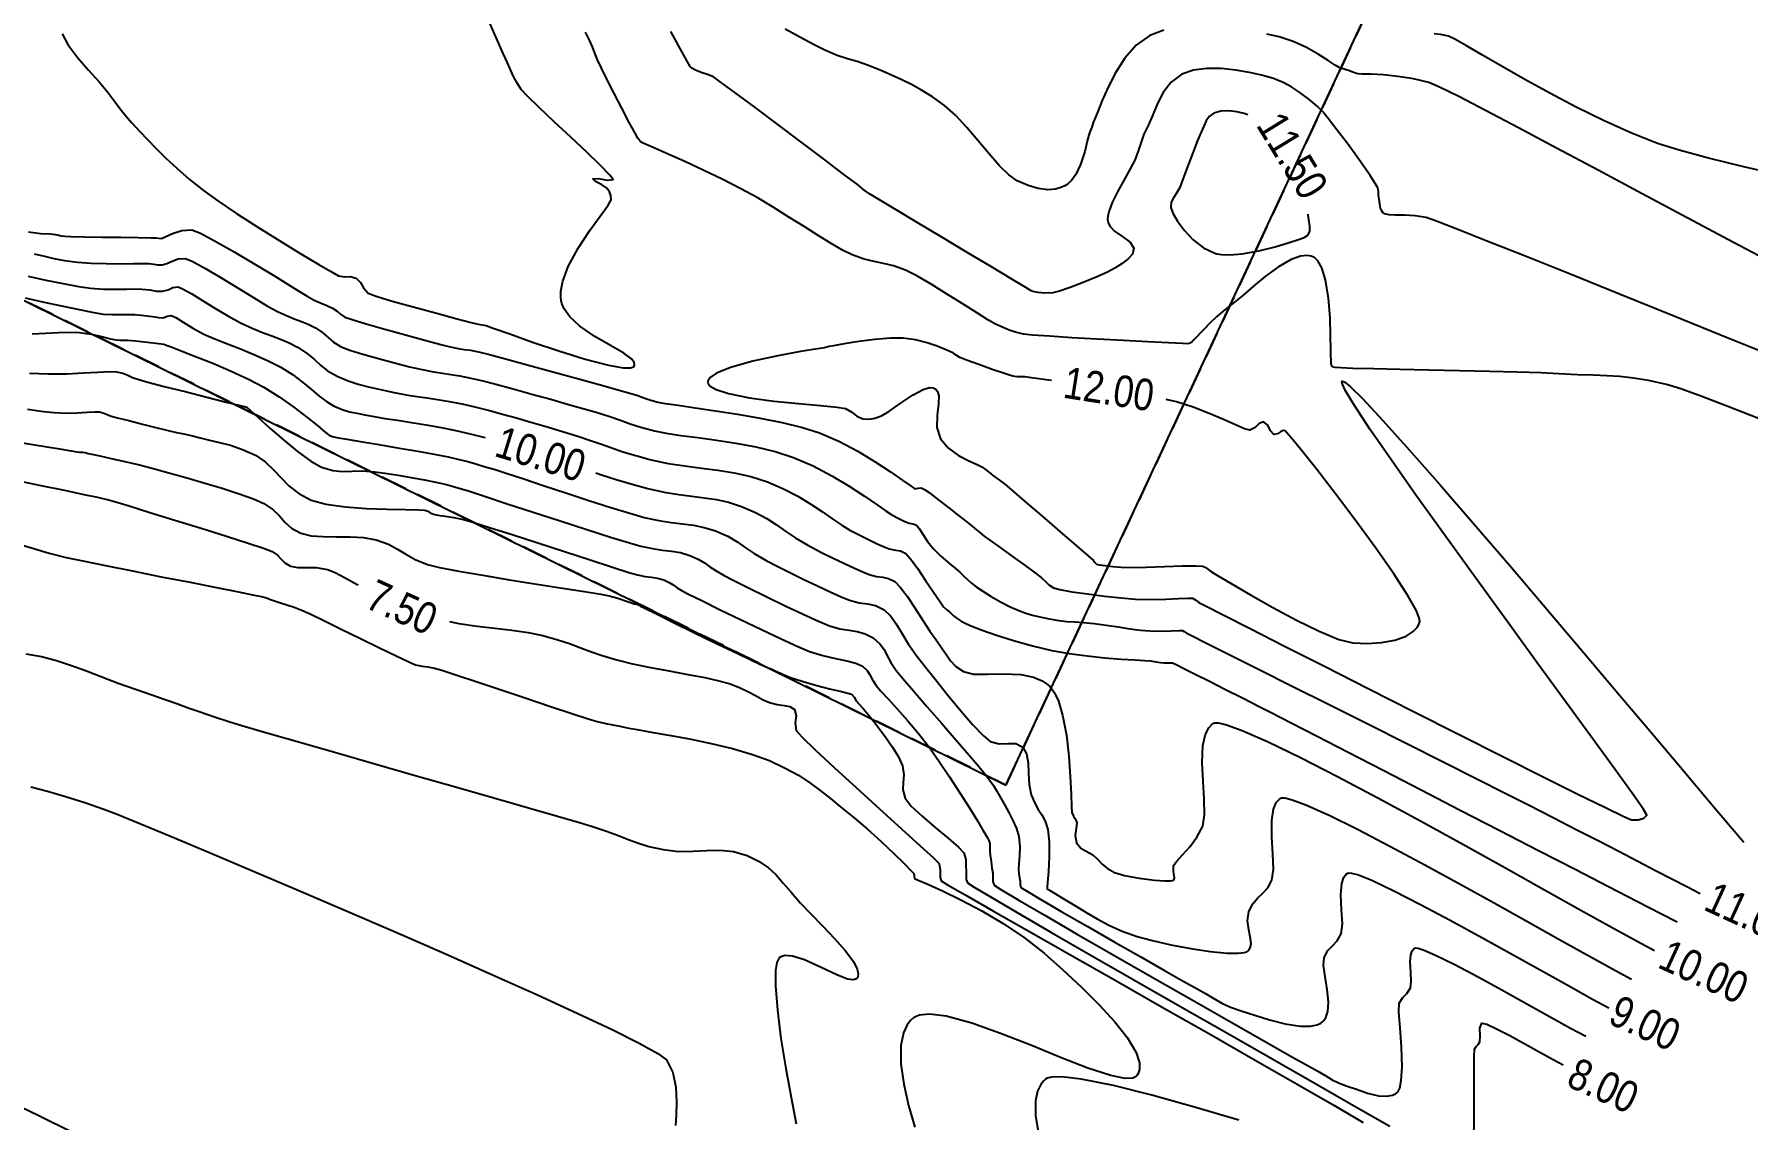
# Model space of a CAD drawing. Header units: metres. Extents: x 587880 to 588453, y 2097032 to 2097560.
# Drawn here: x 588086.3 to 588167.9, y 2097109.6 to 2097161.3 of the extents above; entities that cross this region are included whole.
import ezdxf

# ---------------------------------------------------------------- set-up
doc = ezdxf.new("R2010")
doc.units = ezdxf.units.M
doc.header["$LTSCALE"] = 5
doc.header["$MEASUREMENT"] = 0
doc.linetypes.add('DASHED2', pattern=[0.375, 0.25, -0.125])
for name, color, linetype in [('CONT-MJR', 24, 'Continuous'), ('CONT-MNR', 44, 'Continuous'), ('POLIGONO DE ESCRITURAS', 7, 'DASHED2'), ('POLIGONO DE PROPIEDAD', 1, 'Continuous')]:
    doc.layers.add(name, color=color, linetype=linetype)
doc.styles.add('style1', font='ARIALN.TTF', dxfattribs={"height": 1.5})

# ---------------------------------------------------------------- blocks, each defined once
blk = doc.blocks.new('POLÍGONO ESCRITURA CUYUTLÁN')
for p, q in [((299.574, 295.062), (222.349, 0)), ((222.349, 0), (0, 63.286))]:
    blk.add_line(p, q)

msp = doc.modelspace()

# ---------------------------------------------------------------- linework, layer by layer
at = {"layer": 'CONT-MJR', "flags": 128}
for points, elevation in [([(588169.678, 2097154.573), (588167.743, 2097155.018), (588166.052, 2097155.433), (588164.663, 2097155.807), (588163.632, 2097156.132), (588162.356, 2097156.632), (588161.052, 2097157.218), (588159.753, 2097157.858), (588158.493, 2097158.522), (588157.306, 2097159.177), (588156.227, 2097159.793), (588155.289, 2097160.339), (588154.528, 2097160.782), (588153.975, 2097161.093), (588153.667, 2097161.239), (588153.29, 2097161.323), (588152.982, 2097161.342)], 10), ([(588085.866, 2097148.766), (588086.695, 2097148.589), (588087.587, 2097148.397), (588088.436, 2097148.217), (588089.137, 2097148.076), (588089.583, 2097148.002), (588090.013, 2097147.973), (588090.359, 2097147.976), (588090.693, 2097147.986), (588091.089, 2097147.975), (588091.529, 2097147.934), (588091.923, 2097147.881), (588092.238, 2097147.838), (588092.438, 2097147.826), (588092.635, 2097147.893), (588092.824, 2097147.934), (588093.035, 2097147.836), (588093.395, 2097147.614), (588093.857, 2097147.329), (588094.377, 2097147.043), (588094.813, 2097146.849), (588095.381, 2097146.626), (588096.035, 2097146.374), (588096.728, 2097146.095), (588097.415, 2097145.791), (588098.05, 2097145.463), (588098.602, 2097145.114), (588099.081, 2097144.756), (588099.502, 2097144.41), (588099.877, 2097144.094), (588100.22, 2097143.828), (588100.546, 2097143.63), (588100.963, 2097143.451), (588101.309, 2097143.35), (588101.667, 2097143.279), (588102.121, 2097143.186), (588102.497, 2097143.113), (588103.001, 2097143.03), (588103.601, 2097142.938), (588104.269, 2097142.835), (588104.974, 2097142.72), (588105.686, 2097142.592), (588106.377, 2097142.45), (588107.07, 2097142.291), (588107.632, 2097142.15), (588107.771, 2097142.113)], 10), ([(588085.408, 2097140.091), (588086.614, 2097139.839), (588087.732, 2097139.604), (588088.662, 2097139.408), (588089.305, 2097139.272), (588089.564, 2097139.217), (588089.701, 2097139.187), (588089.836, 2097139.154), (588090.116, 2097139.07), (588090.812, 2097138.858), (588091.808, 2097138.553), (588092.99, 2097138.189), (588094.241, 2097137.801), (588095.447, 2097137.422), (588096.491, 2097137.088), (588097.26, 2097136.832), (588097.636, 2097136.688), (588097.89, 2097136.508), (588098.064, 2097136.322), (588098.241, 2097136.145), (588098.501, 2097135.995), (588098.855, 2097135.926), (588099.265, 2097135.928), (588099.733, 2097135.926), (588100.261, 2097135.84), (588100.634, 2097135.692), (588101.111, 2097135.44), (588101.682, 2097135.116), (588101.728, 2097135.091)], 7.5), ([(588113.043, 2097140.439), (588113.274, 2097140.361), (588114.026, 2097140.118), (588114.778, 2097139.892), (588115.52, 2097139.69), (588116.305, 2097139.515), (588117, 2097139.401), (588117.629, 2097139.322), (588118.218, 2097139.252), (588118.792, 2097139.164), (588119.375, 2097139.034), (588119.993, 2097138.836), (588120.66, 2097138.55), (588121.198, 2097138.256), (588121.661, 2097137.953), (588122.105, 2097137.641), (588122.584, 2097137.319), (588123.155, 2097136.988), (588123.776, 2097136.665), (588124.361, 2097136.372), (588124.897, 2097136.113), (588125.371, 2097135.894), (588125.769, 2097135.72), (588126.079, 2097135.596), (588126.429, 2097135.503), (588126.722, 2097135.466), (588126.997, 2097135.41), (588127.296, 2097135.256), (588127.555, 2097134.993), (588127.879, 2097134.554), (588128.242, 2097134.011), (588128.613, 2097133.436), (588128.965, 2097132.901), (588129.269, 2097132.475), (588129.542, 2097132.092), (588129.75, 2097131.765), (588129.95, 2097131.478), (588130.201, 2097131.218), (588130.56, 2097130.971), (588131.04, 2097130.851), (588131.709, 2097130.842), (588132.486, 2097130.862), (588133.294, 2097130.827), (588133.907, 2097130.702), (588134.322, 2097130.524), (588134.568, 2097130.356), (588134.679, 2097130.255), (588134.758, 2097130.167), (588134.902, 2097129.955), (588135.089, 2097129.554), (588135.287, 2097128.896), (588135.466, 2097127.944), (588135.582, 2097126.936), (588135.651, 2097125.969), (588135.689, 2097125.136), (588135.71, 2097124.533), (588135.732, 2097124.254), (588135.812, 2097124.079), (588135.895, 2097123.946), (588135.961, 2097123.77), (588135.942, 2097123.495), (588135.888, 2097123.156), (588135.949, 2097122.805), (588136.15, 2097122.564), (588136.409, 2097122.422), (588136.722, 2097122.234), (588136.954, 2097122.026), (588137.174, 2097121.803), (588137.429, 2097121.587), (588137.767, 2097121.398), (588138.244, 2097121.26), (588138.932, 2097121.132), (588139.661, 2097121.035), (588140.159, 2097120.995), (588140.426, 2097120.996), (588140.533, 2097121.013), (588140.561, 2097121.027), (588140.588, 2097121.056), (588140.614, 2097121.125), (588140.608, 2097121.252), (588140.567, 2097121.452), (588140.579, 2097121.729), (588140.725, 2097121.943), (588141.003, 2097122.244), (588141.346, 2097122.626), (588141.687, 2097123.084), (588141.961, 2097123.611), (588142.047, 2097124.145), (588142.033, 2097124.886), (588141.978, 2097125.744), (588141.938, 2097126.626), (588141.971, 2097127.441), (588142.089, 2097127.983), (588142.25, 2097128.295), (588142.399, 2097128.447), (588142.488, 2097128.504), (588142.544, 2097128.523), (588142.713, 2097128.523), (588143.1, 2097128.435), (588143.842, 2097128.167), (588145.087, 2097127.619), (588146.622, 2097126.874), (588148.382, 2097125.973), (588150.301, 2097124.957), (588152.313, 2097123.868), (588154.353, 2097122.747), (588156.354, 2097121.637), (588158.251, 2097120.577), (588159.978, 2097119.61), (588161.47, 2097118.777), (588162.66, 2097118.12), (588163.482, 2097117.679)], 10), ([(588106.079, 2097133.353), (588106.526, 2097133.264), (588107.397, 2097133.136), (588108.243, 2097133.034), (588109.053, 2097132.939), (588109.82, 2097132.828), (588110.532, 2097132.683), (588111.236, 2097132.489), (588111.801, 2097132.301), (588112.296, 2097132.116), (588112.79, 2097131.928), (588113.353, 2097131.733), (588114.055, 2097131.527), (588114.805, 2097131.346), (588115.656, 2097131.17), (588116.55, 2097131), (588117.43, 2097130.836), (588118.238, 2097130.681), (588118.917, 2097130.536), (588119.409, 2097130.402), (588119.9, 2097130.21), (588120.319, 2097130.006), (588120.685, 2097129.807), (588121.015, 2097129.629), (588121.324, 2097129.49), (588121.692, 2097129.397), (588122.021, 2097129.358), (588122.298, 2097129.302), (588122.509, 2097129.159), (588122.592, 2097128.859), (588122.539, 2097128.525), (588122.588, 2097128.163), (588122.866, 2097127.855), (588123.507, 2097127.238), (588124.408, 2097126.402), (588125.464, 2097125.438), (588126.569, 2097124.435), (588127.619, 2097123.484), (588128.508, 2097122.674), (588129.132, 2097122.097), (588129.385, 2097121.842), (588129.443, 2097121.655), (588129.45, 2097121.482), (588129.453, 2097121.329), (588129.454, 2097121.152), (588129.495, 2097121.003), (588129.812, 2097120.811), (588130.675, 2097120.313), (588131.992, 2097119.561), (588133.676, 2097118.602), (588135.637, 2097117.487), (588137.786, 2097116.267), (588140.032, 2097114.989), (588142.287, 2097113.705), (588144.461, 2097112.463), (588146.465, 2097111.314), (588148.21, 2097110.307), (588149.606, 2097109.491)], 7.5), ([(588143.691, 2097109.594), (588141.572, 2097110.22), (588139.541, 2097110.786), (588137.707, 2097111.247), (588136.179, 2097111.558), (588135.251, 2097111.668), (588134.761, 2097111.656), (588134.547, 2097111.596), (588134.476, 2097111.55), (588134.393, 2097111.47), (588134.251, 2097111.293), (588134.097, 2097110.988), (588133.99, 2097110.515), (588133.992, 2097109.827), (588134.118, 2097109.049)], 7.5)]:
    msp.add_lwpolyline(points, dxfattribs=dict(at, elevation=elevation))
at = {"layer": 'CONT-MNR', "flags": 128}
for points, elevation in [([(588087.62, 2097161.35), (588087.899, 2097160.836), (588088.365, 2097160.207), (588088.887, 2097159.612), (588089.386, 2097159.068), (588089.782, 2097158.593), (588090.115, 2097158.14), (588090.384, 2097157.783), (588090.64, 2097157.464), (588090.933, 2097157.126), (588091.313, 2097156.713), (588091.692, 2097156.309), (588092.106, 2097155.881), (588092.566, 2097155.426), (588093.086, 2097154.943), (588093.68, 2097154.43), (588094.36, 2097153.886), (588095.041, 2097153.396), (588095.933, 2097152.798), (588096.948, 2097152.143), (588097.998, 2097151.485), (588098.995, 2097150.872), (588099.853, 2097150.358), (588100.483, 2097149.993), (588100.798, 2097149.829), (588101.097, 2097149.781), (588101.353, 2097149.791), (588101.625, 2097149.713), (588101.836, 2097149.5), (588101.974, 2097149.242), (588102.199, 2097149), (588102.582, 2097148.853), (588103.349, 2097148.62), (588104.343, 2097148.34), (588105.406, 2097148.052), (588106.381, 2097147.794), (588107.111, 2097147.604), (588107.437, 2097147.522), (588107.63, 2097147.488), (588107.822, 2097147.455), (588108.16, 2097147.336), (588108.948, 2097147.051), (588110.039, 2097146.666), (588111.285, 2097146.246), (588112.539, 2097145.857), (588113.654, 2097145.564), (588114.346, 2097145.443), (588114.698, 2097145.44), (588114.837, 2097145.488), (588114.874, 2097145.529), (588114.893, 2097145.582), (588114.88, 2097145.694), (588114.744, 2097145.872), (588114.387, 2097146.133), (588113.747, 2097146.505), (588113.005, 2097146.934), (588112.285, 2097147.428), (588111.808, 2097147.876), (588111.549, 2097148.245), (588111.437, 2097148.509), (588111.403, 2097148.646), (588111.384, 2097148.788), (588111.386, 2097149.089), (588111.479, 2097149.574), (588111.738, 2097150.262), (588112.208, 2097151.136), (588112.746, 2097151.961), (588113.255, 2097152.667), (588113.635, 2097153.183), (588113.787, 2097153.44), (588113.772, 2097153.648), (588113.702, 2097153.819), (588113.574, 2097153.997), (588113.323, 2097154.173), (588113.03, 2097154.316), (588112.911, 2097154.443), (588113.162, 2097154.453), (588113.599, 2097154.372), (588113.87, 2097154.409), (588113.718, 2097154.621), (588113.27, 2097155.079), (588112.617, 2097155.707), (588111.852, 2097156.428), (588111.066, 2097157.165), (588110.351, 2097157.84), (588109.798, 2097158.378), (588109.501, 2097158.701), (588109.279, 2097159.033), (588109.134, 2097159.312), (588109.008, 2097159.604), (588108.841, 2097159.974), (588108.642, 2097160.41), (588108.353, 2097161.067), (588108.021, 2097161.825)], 12), ([(588168.436, 2097143.032), (588166.988, 2097143.603), (588165.74, 2097144.078), (588164.747, 2097144.431), (588164.065, 2097144.638), (588163.207, 2097144.83), (588162.483, 2097144.953), (588161.838, 2097145.025), (588161.216, 2097145.063), (588160.561, 2097145.087), (588159.817, 2097145.113), (588158.929, 2097145.161), (588158.075, 2097145.203), (588156.944, 2097145.24), (588155.62, 2097145.272), (588154.189, 2097145.302), (588152.738, 2097145.33), (588151.35, 2097145.358), (588150.112, 2097145.385), (588149.111, 2097145.414), (588148.536, 2097145.438), (588148.267, 2097145.458), (588148.174, 2097145.472), (588148.156, 2097145.48), (588148.131, 2097145.505), (588148.097, 2097145.559), (588148.077, 2097145.653), (588148.079, 2097145.798), (588148.069, 2097146.015), (588148.062, 2097146.326), (588148.057, 2097146.971), (588148.031, 2097147.822), (588147.958, 2097148.75), (588147.814, 2097149.628), (588147.631, 2097150.209), (588147.447, 2097150.53), (588147.298, 2097150.674), (588147.215, 2097150.723), (588147.127, 2097150.756), (588146.938, 2097150.789), (588146.626, 2097150.759), (588146.172, 2097150.597), (588145.568, 2097150.246), (588144.959, 2097149.798), (588144.383, 2097149.323), (588143.877, 2097148.89), (588143.48, 2097148.57), (588143.038, 2097148.224), (588142.643, 2097147.878), (588142.31, 2097147.56), (588142.051, 2097147.3), (588141.878, 2097147.125), (588141.675, 2097146.915), (588141.511, 2097146.735), (588141.426, 2097146.646), (588141.347, 2097146.608), (588141.264, 2097146.582), (588141.005, 2097146.592), (588140.33, 2097146.624), (588139.352, 2097146.673), (588138.183, 2097146.734), (588136.936, 2097146.802), (588135.725, 2097146.872), (588134.662, 2097146.94), (588133.86, 2097147.001), (588133.432, 2097147.05), (588133.044, 2097147.139), (588132.746, 2097147.234), (588132.456, 2097147.356), (588132.093, 2097147.525), (588131.733, 2097147.727), (588131.181, 2097148.07), (588130.502, 2097148.501), (588129.761, 2097148.971), (588129.021, 2097149.427), (588128.346, 2097149.818), (588127.801, 2097150.092), (588127.228, 2097150.302), (588126.751, 2097150.416), (588126.306, 2097150.499), (588125.828, 2097150.613), (588125.255, 2097150.822), (588124.804, 2097151.046), (588124.263, 2097151.358), (588123.647, 2097151.738), (588122.971, 2097152.167), (588122.25, 2097152.624), (588121.498, 2097153.091), (588120.732, 2097153.546), (588119.966, 2097153.971), (588119.071, 2097154.427), (588118.165, 2097154.862), (588117.298, 2097155.261), (588116.522, 2097155.606), (588115.891, 2097155.883), (588115.456, 2097156.073), (588115.269, 2097156.161), (588115.147, 2097156.259), (588115.047, 2097156.379), (588114.917, 2097156.611), (588114.644, 2097157.125), (588114.288, 2097157.808), (588113.908, 2097158.544), (588113.564, 2097159.219), (588113.316, 2097159.719), (588113.137, 2097160.113), (588113.007, 2097160.433), (588112.891, 2097160.727), (588112.752, 2097161.041), (588112.554, 2097161.425)], 11.5), ([(588169.725, 2097145.754), (588167.034, 2097146.844), (588164.374, 2097147.919), (588161.817, 2097148.95), (588159.433, 2097149.909), (588157.295, 2097150.767), (588155.472, 2097151.493), (588154.035, 2097152.059), (588153.056, 2097152.437), (588152.606, 2097152.596), (588152.083, 2097152.683), (588151.581, 2097152.712), (588151.138, 2097152.718), (588150.853, 2097152.73), (588150.693, 2097152.755), (588150.616, 2097152.782), (588150.588, 2097152.801), (588150.55, 2097152.835), (588150.491, 2097152.912), (588150.436, 2097153.043), (588150.401, 2097153.234), (588150.366, 2097153.476), (588150.344, 2097153.671), (588150.343, 2097153.83), (588150.301, 2097154.015), (588150.182, 2097154.226), (588149.937, 2097154.603), (588149.607, 2097155.085), (588149.232, 2097155.613), (588148.854, 2097156.128), (588148.514, 2097156.571), (588148.198, 2097156.984), (588147.946, 2097157.319), (588147.705, 2097157.613), (588147.416, 2097157.904), (588147.023, 2097158.23), (588146.595, 2097158.552), (588146.203, 2097158.815), (588145.8, 2097159.031), (588145.338, 2097159.214), (588144.771, 2097159.377), (588144.189, 2097159.508), (588143.533, 2097159.623), (588142.842, 2097159.696), (588142.158, 2097159.704), (588141.519, 2097159.622), (588140.966, 2097159.425), (588140.455, 2097159.041), (588140.083, 2097158.556), (588139.808, 2097158.023), (588139.587, 2097157.494), (588139.376, 2097157.022), (588139.163, 2097156.564), (588139.027, 2097156.192), (588138.902, 2097155.813), (588138.722, 2097155.337), (588138.512, 2097154.911), (588138.227, 2097154.402), (588137.922, 2097153.857), (588137.652, 2097153.319), (588137.499, 2097152.923), (588137.439, 2097152.662), (588137.431, 2097152.51), (588137.439, 2097152.442), (588137.463, 2097152.347), (588137.552, 2097152.175), (588137.758, 2097151.953), (588138.104, 2097151.705), (588138.506, 2097151.431), (588138.685, 2097151.142), (588138.611, 2097150.86), (588138.411, 2097150.626), (588138.123, 2097150.412), (588137.783, 2097150.188), (588137.426, 2097149.993), (588136.89, 2097149.753), (588136.268, 2097149.5), (588135.654, 2097149.269), (588135.141, 2097149.094), (588134.824, 2097149.007), (588134.437, 2097148.993), (588134.106, 2097149.03), (588133.948, 2097149.06), (588133.872, 2097149.083), (588133.798, 2097149.113), (588133.542, 2097149.265), (588132.871, 2097149.666), (588131.901, 2097150.245), (588130.749, 2097150.934), (588129.531, 2097151.662), (588128.363, 2097152.361), (588127.362, 2097152.96), (588126.645, 2097153.39), (588126.326, 2097153.582), (588126.083, 2097153.735), (588125.88, 2097153.865), (588125.79, 2097153.925), (588125.759, 2097153.964), (588125.728, 2097154.003), (588125.493, 2097154.182), (588124.867, 2097154.656), (588123.958, 2097155.343), (588122.876, 2097156.159), (588121.729, 2097157.023), (588120.625, 2097157.852), (588119.672, 2097158.562), (588118.981, 2097159.07), (588118.658, 2097159.295), (588118.369, 2097159.42), (588118.119, 2097159.494), (588117.916, 2097159.565), (588117.771, 2097159.632), (588117.66, 2097159.694), (588117.54, 2097159.793), (588117.395, 2097160.04), (588117.081, 2097160.624), (588116.627, 2097161.456)], 11), ([(588140.111, 2097161.531), (588139.44, 2097161.276), (588138.799, 2097160.809), (588138.253, 2097160.186), (588137.801, 2097159.484), (588137.438, 2097158.777), (588137.163, 2097158.141), (588136.972, 2097157.651), (588136.863, 2097157.381), (588136.747, 2097157.123), (588136.674, 2097156.908), (588136.575, 2097156.641), (588136.479, 2097156.299), (588136.34, 2097155.751), (588136.139, 2097155.125), (588135.921, 2097154.655), (588135.717, 2097154.364), (588135.56, 2097154.215), (588135.474, 2097154.157), (588135.387, 2097154.108), (588135.211, 2097154.028), (588134.946, 2097153.95), (588134.588, 2097153.919), (588134.127, 2097153.979), (588133.644, 2097154.131), (588133.131, 2097154.354), (588132.725, 2097154.636), (588132.269, 2097155.085), (588131.776, 2097155.648), (588131.257, 2097156.269), (588130.723, 2097156.895), (588130.185, 2097157.469), (588129.656, 2097157.938), (588129.084, 2097158.35), (588128.573, 2097158.673), (588128.094, 2097158.934), (588127.622, 2097159.161), (588127.132, 2097159.38), (588126.596, 2097159.618), (588125.994, 2097159.864), (588125.5, 2097160.024), (588125.042, 2097160.157), (588124.551, 2097160.323), (588123.955, 2097160.579), (588123.449, 2097160.833), (588122.806, 2097161.174), (588122.074, 2097161.578)], 10.5), ([(588169.362, 2097150.304), (588167.245, 2097151.416), (588165.073, 2097152.567), (588162.906, 2097153.722), (588160.801, 2097154.848), (588158.816, 2097155.909), (588157.01, 2097156.87), (588155.44, 2097157.698), (588154.166, 2097158.357), (588153.244, 2097158.813), (588152.734, 2097159.031), (588152.001, 2097159.211), (588151.264, 2097159.325), (588150.576, 2097159.389), (588149.991, 2097159.421), (588149.565, 2097159.435), (588149.35, 2097159.45), (588149.15, 2097159.509), (588148.953, 2097159.582), (588148.795, 2097159.63), (588148.647, 2097159.675), (588148.467, 2097159.743), (588148.276, 2097159.858), (588147.932, 2097160.086), (588147.464, 2097160.379), (588146.901, 2097160.694), (588146.273, 2097160.982), (588145.608, 2097161.199), (588145.022, 2097161.333)], 10.5), ([(588144.12, 2097157.498), (588143.934, 2097157.555), (588143.592, 2097157.628), (588143.203, 2097157.676), (588142.819, 2097157.668), (588142.492, 2097157.573), (588142.27, 2097157.407), (588142.133, 2097157.204), (588142.024, 2097156.958), (588141.89, 2097156.663), (588141.716, 2097156.266), (588141.486, 2097155.676), (588141.241, 2097155.021), (588141.022, 2097154.43), (588140.869, 2097154.033), (588140.718, 2097153.756), (588140.565, 2097153.536), (588140.457, 2097153.326), (588140.444, 2097153.076), (588140.544, 2097152.808), (588140.766, 2097152.423), (588141.093, 2097151.981), (588141.507, 2097151.539), (588141.993, 2097151.158), (588142.534, 2097150.896), (588142.635, 2097150.868), (588142.861, 2097150.831), (588143.253, 2097150.819), (588143.844, 2097150.871), (588144.636, 2097151.015), (588145.409, 2097151.206), (588146.082, 2097151.403), (588146.571, 2097151.566), (588146.795, 2097151.651), (588146.973, 2097151.765), (588147.073, 2097151.931), (588147.062, 2097152.181), (588146.992, 2097152.712), (588146.982, 2097152.765)], 11.5), ([(588086.021, 2097151.916), (588086.597, 2097151.843), (588087.052, 2097151.816), (588087.301, 2097151.798), (588087.459, 2097151.761), (588087.585, 2097151.732), (588087.745, 2097151.708), (588088.045, 2097151.698), (588088.682, 2097151.684), (588089.519, 2097151.67), (588090.418, 2097151.656), (588091.24, 2097151.644), (588091.849, 2097151.635), (588092.107, 2097151.63), (588092.233, 2097151.612), (588092.358, 2097151.602), (588092.534, 2097151.68), (588092.884, 2097151.837), (588093.334, 2097151.978), (588093.806, 2097152.009), (588094.216, 2097151.851), (588094.921, 2097151.48), (588095.818, 2097150.966), (588096.807, 2097150.378), (588097.784, 2097149.784), (588098.649, 2097149.254), (588099.299, 2097148.857), (588099.632, 2097148.663), (588099.964, 2097148.517), (588100.238, 2097148.414), (588100.506, 2097148.287), (588100.721, 2097148.134), (588100.88, 2097147.991), (588101.099, 2097147.851), (588101.437, 2097147.735), (588102.115, 2097147.533), (588103.005, 2097147.278), (588103.978, 2097147.006), (588104.906, 2097146.752), (588105.659, 2097146.551), (588106.108, 2097146.438), (588106.486, 2097146.363), (588106.784, 2097146.32), (588107.082, 2097146.277), (588107.461, 2097146.204), (588107.917, 2097146.088), (588108.754, 2097145.865), (588109.846, 2097145.569), (588111.066, 2097145.236), (588112.285, 2097144.9), (588113.377, 2097144.598), (588114.215, 2097144.364), (588114.672, 2097144.234), (588115.048, 2097144.114), (588115.338, 2097144.012), (588115.629, 2097143.914), (588116.008, 2097143.807), (588116.359, 2097143.743), (588116.973, 2097143.653), (588117.79, 2097143.538), (588118.753, 2097143.398), (588119.803, 2097143.233), (588120.882, 2097143.045), (588121.93, 2097142.833), (588122.889, 2097142.597), (588123.701, 2097142.339), (588124.626, 2097141.938), (588125.525, 2097141.462), (588126.359, 2097140.961), (588127.087, 2097140.483), (588127.671, 2097140.077), (588128.071, 2097139.794), (588128.248, 2097139.682), (588128.403, 2097139.707), (588128.557, 2097139.729), (588128.713, 2097139.65), (588128.932, 2097139.494), (588129.192, 2097139.3), (588129.461, 2097139.095), (588129.873, 2097138.773), (588130.331, 2097138.412), (588130.737, 2097138.09), (588130.993, 2097137.885), (588131.192, 2097137.72), (588131.348, 2097137.588), (588131.55, 2097137.427), (588131.82, 2097137.227), (588132.308, 2097136.876), (588132.904, 2097136.447), (588133.502, 2097136.017), (588133.993, 2097135.662), (588134.27, 2097135.456), (588134.473, 2097135.262), (588134.627, 2097135.098), (588134.851, 2097134.955), (588135.161, 2097134.874), (588135.731, 2097134.773), (588136.469, 2097134.665), (588137.283, 2097134.561), (588138.078, 2097134.476), (588138.764, 2097134.42), (588139.494, 2097134.401), (588140.198, 2097134.415), (588140.808, 2097134.444), (588141.258, 2097134.465), (588141.48, 2097134.461), (588141.63, 2097134.377), (588141.774, 2097134.267), (588142.094, 2097134.102), (588142.941, 2097133.67), (588144.226, 2097133.016), (588145.863, 2097132.184), (588147.764, 2097131.22), (588149.842, 2097130.166), (588152.01, 2097129.069), (588154.18, 2097127.973), (588156.267, 2097126.922), (588158.182, 2097125.961), (588159.838, 2097125.135), (588161.148, 2097124.488), (588162.026, 2097124.065), (588162.383, 2097123.91), (588162.702, 2097123.914), (588162.973, 2097123.987), (588163.124, 2097124.136), (588162.944, 2097124.428), (588162.415, 2097125.18), (588161.592, 2097126.322), (588160.529, 2097127.783), (588159.28, 2097129.494), (588157.9, 2097131.383), (588156.445, 2097133.38), (588154.967, 2097135.415), (588153.522, 2097137.417), (588152.165, 2097139.316), (588150.95, 2097141.042), (588149.931, 2097142.523), (588149.164, 2097143.69), (588148.767, 2097144.35), (588148.615, 2097144.662), (588148.59, 2097144.774), (588148.601, 2097144.8), (588148.629, 2097144.805), (588148.733, 2097144.752), (588149.006, 2097144.526), (588149.568, 2097143.973), (588150.551, 2097142.923), (588151.798, 2097141.537), (588153.255, 2097139.881), (588154.869, 2097138.019), (588156.587, 2097136.017), (588158.357, 2097133.941), (588160.125, 2097131.857), (588161.84, 2097129.83), (588163.447, 2097127.926), (588164.894, 2097126.21), (588166.128, 2097124.749), (588167.097, 2097123.607), (588167.747, 2097122.85)], 11.5), ([(588086.291, 2097150.875), (588086.783, 2097150.753), (588087.234, 2097150.648), (588087.73, 2097150.556), (588088.358, 2097150.473), (588089.01, 2097150.424), (588089.717, 2097150.403), (588090.412, 2097150.4), (588091.029, 2097150.406), (588091.503, 2097150.413), (588091.768, 2097150.412), (588091.99, 2097150.382), (588092.166, 2097150.348), (588092.385, 2097150.344), (588092.605, 2097150.409), (588092.86, 2097150.527), (588093.151, 2097150.63), (588093.478, 2097150.651), (588093.827, 2097150.513), (588094.416, 2097150.193), (588095.159, 2097149.754), (588095.966, 2097149.263), (588096.747, 2097148.784), (588097.415, 2097148.382), (588097.88, 2097148.123), (588098.312, 2097147.924), (588098.685, 2097147.777), (588099.024, 2097147.651), (588099.35, 2097147.517), (588099.687, 2097147.346), (588100.041, 2097147.105), (588100.295, 2097146.879), (588100.553, 2097146.661), (588100.915, 2097146.444), (588101.338, 2097146.278), (588101.956, 2097146.083), (588102.689, 2097145.876), (588103.457, 2097145.674), (588104.181, 2097145.494), (588104.779, 2097145.354), (588105.313, 2097145.245), (588105.742, 2097145.178), (588106.135, 2097145.125), (588106.564, 2097145.059), (588107.099, 2097144.953), (588107.598, 2097144.833), (588108.288, 2097144.654), (588109.109, 2097144.434), (588110, 2097144.19), (588110.903, 2097143.94), (588111.755, 2097143.7), (588112.496, 2097143.489), (588113.067, 2097143.322), (588113.713, 2097143.119), (588114.221, 2097142.943), (588114.684, 2097142.779), (588115.194, 2097142.614), (588115.845, 2097142.435), (588116.398, 2097142.323), (588117.095, 2097142.22), (588117.904, 2097142.114), (588118.792, 2097141.996), (588119.725, 2097141.853), (588120.67, 2097141.675), (588121.594, 2097141.451), (588122.465, 2097141.171), (588123.405, 2097140.767), (588124.301, 2097140.298), (588125.126, 2097139.805), (588125.851, 2097139.331), (588126.448, 2097138.916), (588126.889, 2097138.604), (588127.146, 2097138.436), (588127.49, 2097138.26), (588127.779, 2097138.123), (588127.981, 2097138.038), (588128.165, 2097138.001), (588128.329, 2097137.941), (588128.449, 2097137.792), (588128.622, 2097137.513), (588128.85, 2097137.167), (588129.13, 2097136.811), (588129.469, 2097136.477), (588129.833, 2097136.167), (588130.165, 2097135.9), (588130.412, 2097135.695), (588130.602, 2097135.504), (588130.75, 2097135.349), (588130.952, 2097135.174), (588131.169, 2097135.014), (588131.487, 2097134.795), (588131.881, 2097134.545), (588132.325, 2097134.29), (588132.791, 2097134.058), (588133.204, 2097133.88), (588133.541, 2097133.753), (588133.857, 2097133.658), (588134.209, 2097133.574), (588134.65, 2097133.481), (588135.105, 2097133.401), (588135.495, 2097133.358), (588135.871, 2097133.332), (588136.286, 2097133.303), (588136.793, 2097133.253), (588137.368, 2097133.177), (588137.94, 2097133.093), (588138.491, 2097133.011), (588139, 2097132.945), (588139.448, 2097132.904), (588139.974, 2097132.893), (588140.463, 2097132.906), (588140.834, 2097132.924), (588141.001, 2097132.927), (588141.086, 2097132.876), (588141.168, 2097132.816), (588141.43, 2097132.684), (588142.143, 2097132.327), (588143.23, 2097131.782), (588144.618, 2097131.087), (588146.23, 2097130.278), (588147.991, 2097129.395), (588149.827, 2097128.474), (588151.661, 2097127.553), (588153.419, 2097126.669), (588155.026, 2097125.86), (588156.405, 2097125.164), (588157.482, 2097124.618), (588158.653, 2097124.021), (588159.76, 2097123.453), (588160.804, 2097122.915), (588161.783, 2097122.41), (588162.695, 2097121.938), (588163.54, 2097121.499), (588164.317, 2097121.097), (588165.023, 2097120.731), (588165.658, 2097120.402)], 11), ([(588086.002, 2097149.802), (588086.848, 2097149.621), (588087.671, 2097149.455), (588088.402, 2097149.32), (588088.97, 2097149.238), (588089.599, 2097149.191), (588090.176, 2097149.179), (588090.685, 2097149.187), (588091.108, 2097149.198), (588091.428, 2097149.194), (588091.804, 2097149.147), (588092.106, 2097149.095), (588092.411, 2097149.085), (588092.682, 2097149.16), (588092.895, 2097149.262), (588093.151, 2097149.293), (588093.398, 2097149.193), (588093.799, 2097148.963), (588094.313, 2097148.645), (588094.9, 2097148.28), (588095.519, 2097147.912), (588096.128, 2097147.583), (588096.681, 2097147.325), (588097.168, 2097147.127), (588097.61, 2097146.962), (588098.028, 2097146.804), (588098.441, 2097146.626), (588098.868, 2097146.405), (588099.315, 2097146.11), (588099.645, 2097145.832), (588099.938, 2097145.564), (588100.273, 2097145.301), (588100.73, 2097145.037), (588101.244, 2097144.814), (588101.727, 2097144.655), (588102.226, 2097144.532), (588102.785, 2097144.413), (588103.45, 2097144.27), (588104.017, 2097144.154), (588104.524, 2097144.071), (588105.01, 2097144.002), (588105.515, 2097143.93), (588106.078, 2097143.836), (588106.738, 2097143.701), (588107.356, 2097143.558), (588107.977, 2097143.403), (588108.61, 2097143.234), (588109.266, 2097143.052), (588109.954, 2097142.855), (588110.683, 2097142.641), (588111.463, 2097142.411), (588112.19, 2097142.186), (588112.791, 2097141.984), (588113.316, 2097141.798), (588113.816, 2097141.62), (588114.344, 2097141.443), (588114.949, 2097141.26), (588115.683, 2097141.062), (588116.491, 2097140.888), (588117.289, 2097140.763), (588118.078, 2097140.662), (588118.864, 2097140.561), (588119.648, 2097140.434), (588120.436, 2097140.256), (588121.229, 2097140.004), (588121.989, 2097139.68), (588122.678, 2097139.32), (588123.297, 2097138.945), (588123.85, 2097138.575), (588124.342, 2097138.233), (588124.774, 2097137.938), (588125.151, 2097137.712), (588125.627, 2097137.465), (588126.068, 2097137.247), (588126.458, 2097137.062), (588126.784, 2097136.917), (588127.03, 2097136.817), (588127.321, 2097136.748), (588127.561, 2097136.714), (588127.812, 2097136.599), (588128.032, 2097136.354), (588128.37, 2097135.889), (588128.763, 2097135.316), (588129.144, 2097134.745), (588129.45, 2097134.288), (588129.616, 2097134.056), (588129.77, 2097133.907), (588129.909, 2097133.794), (588129.996, 2097133.725), (588130.075, 2097133.646), (588130.157, 2097133.571), (588130.264, 2097133.493), (588130.458, 2097133.368), (588130.702, 2097133.24), (588130.965, 2097133.132), (588131.462, 2097132.945), (588132.143, 2097132.707), (588132.956, 2097132.447), (588133.85, 2097132.193), (588134.774, 2097131.975), (588135.6, 2097131.829), (588136.46, 2097131.715), (588137.303, 2097131.629), (588138.077, 2097131.566), (588138.731, 2097131.523), (588139.211, 2097131.494), (588139.468, 2097131.475), (588139.733, 2097131.439), (588139.949, 2097131.407), (588140.133, 2097131.387), (588140.39, 2097131.387), (588140.521, 2097131.393), (588140.563, 2097131.366), (588140.695, 2097131.3), (588141.058, 2097131.119), (588141.602, 2097130.847), (588142.282, 2097130.507), (588143.047, 2097130.122), (588143.852, 2097129.716), (588144.648, 2097129.313), (588145.232, 2097129.014), (588146.174, 2097128.53), (588147.414, 2097127.891), (588148.898, 2097127.127), (588150.567, 2097126.266), (588152.365, 2097125.339), (588154.235, 2097124.374), (588156.121, 2097123.401), (588157.965, 2097122.449), (588159.71, 2097121.549), (588161.3, 2097120.728), (588162.678, 2097120.017), (588163.787, 2097119.445), (588164.57, 2097119.041)], 10.5), ([(588086.194, 2097147.055), (588086.844, 2097147.085), (588087.453, 2097147.118), (588087.996, 2097147.135), (588088.444, 2097147.121), (588089.015, 2097147.039), (588089.523, 2097146.927), (588089.93, 2097146.823), (588090.195, 2097146.767), (588090.393, 2097146.756), (588090.551, 2097146.761), (588090.75, 2097146.757), (588091.116, 2097146.722), (588091.685, 2097146.66), (588092.215, 2097146.599), (588092.465, 2097146.567), (588092.545, 2097146.537), (588092.625, 2097146.503), (588092.813, 2097146.433), (588093.294, 2097146.252), (588093.985, 2097145.985), (588094.805, 2097145.654), (588095.674, 2097145.284), (588096.51, 2097144.899), (588097.231, 2097144.522), (588097.967, 2097144.062), (588098.665, 2097143.567), (588099.288, 2097143.086), (588099.802, 2097142.668), (588100.172, 2097142.364), (588100.361, 2097142.223), (588100.508, 2097142.163), (588100.633, 2097142.134), (588100.792, 2097142.102), (588101.089, 2097142.05), (588101.736, 2097141.943), (588102.613, 2097141.798), (588103.599, 2097141.634), (588104.574, 2097141.468), (588105.42, 2097141.317), (588106.015, 2097141.199), (588106.539, 2097141.078), (588106.953, 2097140.972), (588107.328, 2097140.865), (588107.738, 2097140.742), (588108.253, 2097140.588), (588108.781, 2097140.422), (588109.571, 2097140.163), (588110.543, 2097139.84), (588111.618, 2097139.485), (588112.717, 2097139.125), (588113.759, 2097138.79), (588114.666, 2097138.511), (588115.357, 2097138.317), (588116.046, 2097138.168), (588116.646, 2097138.076), (588117.187, 2097138.011), (588117.699, 2097137.943), (588118.212, 2097137.839), (588118.757, 2097137.668), (588119.34, 2097137.414), (588119.781, 2097137.156), (588120.171, 2097136.885), (588120.6, 2097136.591), (588121.16, 2097136.264), (588121.686, 2097135.991), (588122.3, 2097135.683), (588122.956, 2097135.362), (588123.612, 2097135.048), (588124.222, 2097134.764), (588124.742, 2097134.533), (588125.128, 2097134.375), (588125.603, 2097134.248), (588126, 2097134.199), (588126.374, 2097134.122), (588126.78, 2097133.914), (588127.095, 2097133.619), (588127.365, 2097133.241), (588127.63, 2097132.794), (588127.933, 2097132.292), (588128.314, 2097131.751), (588128.707, 2097131.249), (588129.229, 2097130.589), (588129.824, 2097129.849), (588130.438, 2097129.106), (588131.015, 2097128.44), (588131.5, 2097127.927), (588131.838, 2097127.645), (588132.268, 2097127.522), (588132.682, 2097127.539), (588133.064, 2097127.541), (588133.399, 2097127.373), (588133.573, 2097127.055), (588133.645, 2097126.619), (588133.669, 2097126.116), (588133.702, 2097125.593), (588133.798, 2097125.1), (588133.957, 2097124.706), (588134.13, 2097124.406), (588134.303, 2097124.138), (588134.458, 2097123.836), (588134.581, 2097123.44), (588134.642, 2097122.858), (588134.642, 2097122.144), (588134.609, 2097121.448), (588134.568, 2097120.918), (588134.549, 2097120.705), (588134.559, 2097120.626), (588134.668, 2097120.554), (588134.943, 2097120.379), (588135.316, 2097120.152), (588135.719, 2097119.919), (588136.032, 2097119.733), (588136.437, 2097119.483), (588136.927, 2097119.196), (588137.495, 2097118.895), (588138.133, 2097118.607), (588138.834, 2097118.355), (588139.563, 2097118.156), (588140.443, 2097117.956), (588141.39, 2097117.776), (588142.315, 2097117.636), (588143.135, 2097117.556), (588143.657, 2097117.548), (588143.941, 2097117.582), (588144.069, 2097117.626), (588144.113, 2097117.655), (588144.159, 2097117.7), (588144.224, 2097117.803), (588144.264, 2097117.982), (588144.241, 2097118.261), (588144.157, 2097118.66), (588144.1, 2097119.094), (588144.162, 2097119.542), (588144.346, 2097119.912), (588144.576, 2097120.177), (588144.823, 2097120.406), (588145.061, 2097120.67), (588145.262, 2097121.04), (588145.333, 2097121.554), (588145.306, 2097122.276), (588145.255, 2097123.091), (588145.252, 2097123.883), (588145.333, 2097124.422), (588145.467, 2097124.733), (588145.6, 2097124.881), (588145.681, 2097124.935), (588145.73, 2097124.951), (588145.878, 2097124.949), (588146.22, 2097124.866), (588146.878, 2097124.62), (588147.98, 2097124.124), (588149.332, 2097123.456), (588150.873, 2097122.657), (588152.539, 2097121.766), (588154.267, 2097120.822), (588155.993, 2097119.868), (588157.655, 2097118.941), (588159.189, 2097118.083), (588160.533, 2097117.333), (588161.622, 2097116.731), (588162.395, 2097116.318)], 9.5), ([(588134.76, 2097144.832), (588134.497, 2097144.869), (588133.802, 2097144.965), (588133.485, 2097145.007), (588133.28, 2097145.017), (588133.116, 2097145.016), (588132.915, 2097145.041), (588132.877, 2097145.05), (588132.755, 2097145.086), (588132.475, 2097145.178), (588131.984, 2097145.347), (588131.303, 2097145.59), (588130.713, 2097145.808), (588130.388, 2097145.937), (588130.214, 2097146.037), (588130.083, 2097146.13), (588129.908, 2097146.224), (588129.686, 2097146.32), (588129.318, 2097146.467), (588128.839, 2097146.629), (588128.285, 2097146.771), (588127.692, 2097146.859), (588127.088, 2097146.858), (588126.347, 2097146.793), (588125.576, 2097146.691), (588124.883, 2097146.58), (588124.375, 2097146.491), (588124.159, 2097146.45), (588124.048, 2097146.423), (588123.939, 2097146.392), (588123.608, 2097146.341), (588122.803, 2097146.213), (588121.714, 2097146.017), (588120.536, 2097145.763), (588119.462, 2097145.461), (588118.805, 2097145.192), (588118.497, 2097144.978), (588118.402, 2097144.83), (588118.393, 2097144.755), (588118.407, 2097144.691), (588118.5, 2097144.568), (588118.781, 2097144.402), (588119.378, 2097144.21), (588120.378, 2097144.013), (588121.532, 2097143.857), (588122.703, 2097143.735), (588123.753, 2097143.64), (588124.544, 2097143.567), (588124.938, 2097143.506), (588125.25, 2097143.329), (588125.483, 2097143.142), (588125.776, 2097143.016), (588126.085, 2097142.993), (588126.346, 2097143.046), (588126.659, 2097143.15), (588127.013, 2097143.361), (588127.554, 2097143.747), (588128.171, 2097144.159), (588128.645, 2097144.407), (588128.951, 2097144.495), (588129.118, 2097144.489), (588129.187, 2097144.462), (588129.246, 2097144.423), (588129.33, 2097144.318), (588129.387, 2097144.102), (588129.376, 2097143.728), (588129.31, 2097143.175), (588129.3, 2097142.594), (588129.469, 2097142.056), (588129.849, 2097141.615), (588130.329, 2097141.27), (588130.816, 2097141.012), (588131.218, 2097140.833), (588131.444, 2097140.724), (588131.618, 2097140.592), (588131.76, 2097140.478), (588131.833, 2097140.418), (588131.893, 2097140.368), (588131.954, 2097140.319), (588132.061, 2097140.244), (588132.283, 2097140.087), (588132.542, 2097139.892), (588132.853, 2097139.631), (588133.48, 2097139.093), (588134.293, 2097138.394), (588135.159, 2097137.647), (588135.946, 2097136.966), (588136.523, 2097136.466), (588136.758, 2097136.261), (588136.825, 2097136.17), (588136.898, 2097136.092), (588137.031, 2097136.06), (588137.311, 2097136.015), (588137.681, 2097135.97), (588138.08, 2097135.937), (588138.536, 2097135.935), (588139.275, 2097135.951), (588140.141, 2097135.976), (588140.98, 2097135.999), (588141.638, 2097136.009), (588141.959, 2097135.994), (588142.116, 2097135.921), (588142.23, 2097135.826), (588142.379, 2097135.718), (588142.668, 2097135.545), (588143.321, 2097135.158), (588144.236, 2097134.628), (588145.31, 2097134.026), (588146.438, 2097133.424), (588147.517, 2097132.893), (588148.446, 2097132.505), (588149.119, 2097132.331), (588149.809, 2097132.305), (588150.487, 2097132.348), (588151.115, 2097132.465), (588151.652, 2097132.659), (588151.99, 2097132.874), (588152.177, 2097133.071), (588152.265, 2097133.22), (588152.297, 2097133.3), (588152.306, 2097133.358), (588152.277, 2097133.525), (588152.128, 2097133.89), (588151.755, 2097134.56), (588151.068, 2097135.625), (588150.21, 2097136.856), (588149.259, 2097138.157), (588148.294, 2097139.436), (588147.394, 2097140.598), (588146.637, 2097141.549), (588146.188, 2097142.096), (588145.969, 2097142.349), (588145.889, 2097142.432), (588145.87, 2097142.445), (588145.834, 2097142.452), (588145.763, 2097142.444), (588145.662, 2097142.391), (588145.529, 2097142.3), (588145.35, 2097142.265), (588145.195, 2097142.436), (588145.06, 2097142.705), (588144.865, 2097142.87), (588144.651, 2097142.794), (588144.459, 2097142.601), (588144.209, 2097142.477), (588143.956, 2097142.537), (588143.524, 2097142.716), (588142.948, 2097142.974), (588142.265, 2097143.271), (588141.51, 2097143.565), (588140.719, 2097143.816), (588140.218, 2097143.931)], 12), ([(588086.065, 2097145.186), (588086.975, 2097145.149), (588087.847, 2097145.159), (588088.645, 2097145.196), (588089.331, 2097145.237), (588089.867, 2097145.262), (588090.215, 2097145.249), (588090.518, 2097145.178), (588090.747, 2097145.088), (588090.975, 2097144.985), (588091.273, 2097144.877), (588091.705, 2097144.76), (588092.491, 2097144.557), (588093.478, 2097144.306), (588094.513, 2097144.045), (588095.442, 2097143.811), (588096.113, 2097143.643), (588096.371, 2097143.578), (588096.43, 2097143.562), (588096.575, 2097143.425), (588096.961, 2097143.066), (588097.515, 2097142.566), (588098.165, 2097142.002), (588098.841, 2097141.453), (588099.471, 2097140.997), (588099.984, 2097140.713), (588100.524, 2097140.549), (588100.986, 2097140.503), (588101.43, 2097140.516), (588101.919, 2097140.531), (588102.515, 2097140.49), (588103.105, 2097140.406), (588103.726, 2097140.307), (588104.336, 2097140.202), (588104.89, 2097140.1), (588105.344, 2097140.012), (588105.654, 2097139.948), (588105.936, 2097139.882), (588106.154, 2097139.824), (588106.371, 2097139.76), (588106.649, 2097139.676), (588107.024, 2097139.557), (588107.787, 2097139.309), (588108.833, 2097138.968), (588110.058, 2097138.569), (588111.357, 2097138.147), (588112.625, 2097137.739), (588113.757, 2097137.379), (588114.649, 2097137.102), (588115.195, 2097136.945), (588115.752, 2097136.827), (588116.228, 2097136.761), (588116.658, 2097136.709), (588117.077, 2097136.635), (588117.521, 2097136.501), (588117.919, 2097136.327), (588118.221, 2097136.15), (588118.488, 2097135.965), (588118.782, 2097135.764), (588119.165, 2097135.54), (588119.63, 2097135.301), (588120.328, 2097134.953), (588121.169, 2097134.541), (588122.063, 2097134.109), (588122.922, 2097133.704), (588123.656, 2097133.371), (588124.177, 2097133.153), (588124.676, 2097133.008), (588125.112, 2097132.935), (588125.507, 2097132.876), (588125.883, 2097132.775), (588126.263, 2097132.571), (588126.576, 2097132.299), (588126.78, 2097132.021), (588126.937, 2097131.725), (588127.109, 2097131.397), (588127.359, 2097131.026), (588127.674, 2097130.645), (588128.186, 2097130.047), (588128.827, 2097129.307), (588129.529, 2097128.5), (588130.224, 2097127.701), (588130.844, 2097126.985), (588131.32, 2097126.427), (588131.586, 2097126.102), (588131.817, 2097125.788), (588131.988, 2097125.537), (588132.147, 2097125.278), (588132.338, 2097124.939), (588132.529, 2097124.606), (588132.73, 2097124.252), (588132.922, 2097123.881), (588133.085, 2097123.499), (588133.201, 2097123.109), (588133.256, 2097122.627), (588133.24, 2097122.186), (588133.2, 2097121.819), (588133.183, 2097121.562), (588133.206, 2097121.33), (588133.235, 2097121.14), (588133.259, 2097120.993), (588133.26, 2097120.829), (588133.297, 2097120.688), (588133.565, 2097120.517), (588134.254, 2097120.11), (588135.253, 2097119.529), (588136.452, 2097118.837), (588137.74, 2097118.098), (588139.008, 2097117.374), (588140.144, 2097116.728), (588141.038, 2097116.223), (588141.58, 2097115.923), (588142.093, 2097115.633), (588142.497, 2097115.388), (588142.871, 2097115.176), (588143.292, 2097114.982), (588143.838, 2097114.79), (588144.44, 2097114.598), (588145.146, 2097114.382), (588145.888, 2097114.192), (588146.6, 2097114.078), (588147.102, 2097114.076), (588147.418, 2097114.143), (588147.591, 2097114.227), (588147.665, 2097114.282), (588147.73, 2097114.345), (588147.831, 2097114.497), (588147.922, 2097114.775), (588147.952, 2097115.218), (588147.894, 2097115.832), (588147.794, 2097116.443), (588147.721, 2097116.975), (588147.744, 2097117.354), (588147.922, 2097117.684), (588148.144, 2097117.912), (588148.371, 2097118.139), (588148.562, 2097118.469), (588148.615, 2097118.949), (588148.579, 2097119.627), (588148.548, 2097120.356), (588148.589, 2097120.874), (588148.691, 2097121.175), (588148.803, 2097121.317), (588148.874, 2097121.366), (588148.918, 2097121.379), (588149.057, 2097121.371), (588149.383, 2097121.28), (588150.013, 2097121.027), (588151.063, 2097120.531), (588152.336, 2097119.881), (588153.758, 2097119.124), (588155.255, 2097118.306), (588156.754, 2097117.475), (588158.183, 2097116.677), (588159.466, 2097115.96), (588160.532, 2097115.371), (588161.307, 2097114.956)], 9), ([(588085.972, 2097143.475), (588086.737, 2097143.363), (588087.248, 2097143.305), (588087.815, 2097143.285), (588088.348, 2097143.298), (588088.815, 2097143.324), (588089.18, 2097143.344), (588089.41, 2097143.338), (588089.61, 2097143.286), (588089.764, 2097143.219), (588089.961, 2097143.144), (588090.265, 2097143.062), (588090.801, 2097142.923), (588091.45, 2097142.758), (588092.095, 2097142.596), (588092.618, 2097142.468), (588093.065, 2097142.365), (588093.415, 2097142.291), (588093.764, 2097142.214), (588094.208, 2097142.1), (588094.647, 2097141.995), (588095.128, 2097141.889), (588095.652, 2097141.752), (588096.219, 2097141.556), (588096.832, 2097141.271), (588097.303, 2097140.954), (588097.693, 2097140.586), (588098.054, 2097140.195), (588098.439, 2097139.806), (588098.9, 2097139.446), (588099.489, 2097139.14), (588100.202, 2097138.947), (588101.116, 2097138.819), (588102.123, 2097138.743), (588103.114, 2097138.704), (588103.98, 2097138.687), (588104.612, 2097138.679), (588104.901, 2097138.665), (588105.049, 2097138.604), (588105.161, 2097138.535), (588105.309, 2097138.469), (588105.526, 2097138.426), (588105.865, 2097138.379), (588106.288, 2097138.314), (588106.753, 2097138.219), (588107.185, 2097138.092), (588107.989, 2097137.838), (588109.058, 2097137.495), (588110.285, 2097137.097), (588111.562, 2097136.682), (588112.783, 2097136.286), (588113.839, 2097135.945), (588114.625, 2097135.695), (588115.032, 2097135.572), (588115.4, 2097135.498), (588115.706, 2097135.46), (588115.989, 2097135.418), (588116.284, 2097135.333), (588116.543, 2097135.216), (588116.734, 2097135.095), (588116.921, 2097134.965), (588117.169, 2097134.816), (588117.501, 2097134.648), (588118.133, 2097134.333), (588118.977, 2097133.917), (588119.942, 2097133.447), (588120.94, 2097132.967), (588121.879, 2097132.524), (588122.671, 2097132.164), (588123.226, 2097131.932), (588123.867, 2097131.729), (588124.47, 2097131.588), (588125.004, 2097131.478), (588125.439, 2097131.368), (588125.747, 2097131.229), (588125.97, 2097131.024), (588126.105, 2097130.812), (588126.225, 2097130.576), (588126.404, 2097130.302), (588126.628, 2097130.041), (588126.97, 2097129.666), (588127.402, 2097129.194), (588127.893, 2097128.639), (588128.416, 2097128.018), (588128.941, 2097127.347), (588129.409, 2097126.692), (588129.906, 2097125.953), (588130.397, 2097125.193), (588130.849, 2097124.475), (588131.226, 2097123.862), (588131.495, 2097123.417), (588131.622, 2097123.203), (588131.711, 2097123.046), (588131.778, 2097122.916), (588131.822, 2097122.779), (588131.828, 2097122.602), (588131.817, 2097122.42), (588131.839, 2097122.223), (588131.879, 2097121.926), (588131.923, 2097121.611), (588131.958, 2097121.361), (588131.963, 2097121.144), (588131.962, 2097120.968), (588132.03, 2097120.793), (588132.348, 2097120.585), (588133.172, 2097120.093), (588134.405, 2097119.374), (588135.945, 2097118.483), (588137.694, 2097117.478), (588139.553, 2097116.413), (588141.422, 2097115.345), (588143.201, 2097114.33), (588144.792, 2097113.425), (588146.095, 2097112.686), (588147.011, 2097112.168), (588147.441, 2097111.928), (588147.826, 2097111.707), (588148.125, 2097111.528), (588148.432, 2097111.373), (588148.842, 2097111.224), (588149.289, 2097111.07), (588149.806, 2097110.893), (588150.337, 2097110.762), (588150.734, 2097110.736), (588150.997, 2097110.785), (588151.15, 2097110.858), (588151.218, 2097110.909), (588151.268, 2097110.965), (588151.349, 2097111.131), (588151.425, 2097111.494), (588151.459, 2097112.137), (588151.428, 2097113.075), (588151.363, 2097114.004), (588151.313, 2097114.757), (588151.327, 2097115.167), (588151.49, 2097115.437), (588151.689, 2097115.628), (588151.863, 2097115.897), (588151.898, 2097116.212), (588151.874, 2097116.657), (588151.854, 2097117.135), (588151.881, 2097117.475), (588151.947, 2097117.672), (588152.021, 2097117.765), (588152.068, 2097117.797), (588152.104, 2097117.807), (588152.223, 2097117.795), (588152.508, 2097117.704), (588153.06, 2097117.465), (588153.97, 2097117.014), (588155.05, 2097116.443), (588156.221, 2097115.803), (588157.402, 2097115.146), (588158.515, 2097114.524), (588159.481, 2097113.99), (588160.219, 2097113.594)], 8.5), ([(588085.046, 2097141.976), (588086.331, 2097141.766), (588087.406, 2097141.59), (588088.147, 2097141.47), (588088.43, 2097141.424), (588088.518, 2097141.427), (588088.605, 2097141.427), (588088.715, 2097141.399), (588088.864, 2097141.357), (588089.034, 2097141.321), (588089.416, 2097141.241), (588089.958, 2097141.125), (588090.608, 2097140.979), (588091.313, 2097140.811), (588092.022, 2097140.627), (588092.702, 2097140.441), (588093.51, 2097140.216), (588094.382, 2097139.966), (588095.255, 2097139.703), (588096.064, 2097139.443), (588096.745, 2097139.197), (588097.234, 2097138.979), (588097.665, 2097138.688), (588097.973, 2097138.385), (588098.241, 2097138.085), (588098.553, 2097137.807), (588098.995, 2097137.568), (588099.49, 2097137.442), (588100.066, 2097137.397), (588100.693, 2097137.394), (588101.341, 2097137.394), (588101.98, 2097137.36), (588102.581, 2097137.252), (588103.165, 2097137.045), (588103.609, 2097136.808), (588104.004, 2097136.557), (588104.446, 2097136.309), (588105.027, 2097136.077), (588105.606, 2097135.934), (588106.518, 2097135.756), (588107.661, 2097135.555), (588108.933, 2097135.344), (588110.234, 2097135.136), (588111.461, 2097134.943), (588112.514, 2097134.777), (588113.291, 2097134.65), (588113.691, 2097134.577), (588114.094, 2097134.464), (588114.464, 2097134.343), (588114.743, 2097134.245), (588114.87, 2097134.2), (588114.965, 2097134.182), (588115.048, 2097134.166), (588115.112, 2097134.13), (588115.174, 2097134.092), (588115.383, 2097133.988), (588115.934, 2097133.715), (588116.744, 2097133.315), (588117.727, 2097132.833), (588118.799, 2097132.312), (588119.875, 2097131.796), (588120.87, 2097131.328), (588121.698, 2097130.952), (588122.275, 2097130.711), (588122.927, 2097130.491), (588123.577, 2097130.306), (588124.181, 2097130.154), (588124.689, 2097130.035), (588125.055, 2097129.946), (588125.23, 2097129.886), (588125.35, 2097129.747), (588125.449, 2097129.577), (588125.577, 2097129.432), (588125.782, 2097129.208), (588126.032, 2097128.922), (588126.295, 2097128.592), (588126.548, 2097128.258), (588126.861, 2097127.835), (588127.184, 2097127.37), (588127.466, 2097126.906), (588127.657, 2097126.487), (588127.728, 2097126.058), (588127.694, 2097125.69), (588127.673, 2097125.332), (588127.781, 2097124.934), (588128.073, 2097124.562), (588128.592, 2097124.075), (588129.219, 2097123.54), (588129.837, 2097123.026), (588130.328, 2097122.601), (588130.575, 2097122.335), (588130.673, 2097122.016), (588130.685, 2097121.721), (588130.692, 2097121.456), (588130.697, 2097121.242), (588130.696, 2097121.07), (588130.762, 2097120.898), (588131.068, 2097120.702), (588131.884, 2097120.218), (588133.131, 2097119.49), (588134.732, 2097118.563), (588136.608, 2097117.482), (588138.681, 2097116.29), (588140.873, 2097115.033), (588143.105, 2097113.754), (588145.3, 2097112.498), (588147.38, 2097111.309), (588149.265, 2097110.232), (588150.878, 2097109.312)], 8), ([(588085.732, 2097136.999), (588086.33, 2097136.812), (588087.005, 2097136.613), (588087.823, 2097136.41), (588088.612, 2097136.241), (588089.696, 2097136.02), (588090.975, 2097135.763), (588092.349, 2097135.49), (588093.716, 2097135.221), (588094.977, 2097134.972), (588096.031, 2097134.764), (588096.778, 2097134.615), (588097.116, 2097134.544), (588097.357, 2097134.475), (588097.546, 2097134.41), (588097.784, 2097134.328), (588098.031, 2097134.249), (588098.329, 2097134.156), (588098.675, 2097134.037), (588099.069, 2097133.886), (588099.446, 2097133.714), (588100.094, 2097133.401), (588100.921, 2097132.997), (588101.833, 2097132.549), (588102.737, 2097132.107), (588103.539, 2097131.718), (588104.146, 2097131.43), (588104.465, 2097131.293), (588104.781, 2097131.22), (588105.042, 2097131.194), (588105.364, 2097131.137), (588105.711, 2097131.03), (588106.424, 2097130.798), (588107.4, 2097130.474), (588108.538, 2097130.095), (588109.737, 2097129.696), (588110.895, 2097129.311), (588111.911, 2097128.976), (588112.683, 2097128.726), (588113.11, 2097128.595), (588113.53, 2097128.492), (588113.861, 2097128.426), (588114.194, 2097128.365), (588114.619, 2097128.278), (588115.021, 2097128.203), (588115.681, 2097128.09), (588116.531, 2097127.941), (588117.507, 2097127.758), (588118.54, 2097127.543), (588119.565, 2097127.298), (588120.515, 2097127.025), (588121.324, 2097126.726), (588122.071, 2097126.375), (588122.701, 2097126.028), (588123.246, 2097125.675), (588123.742, 2097125.311), (588124.223, 2097124.926), (588124.723, 2097124.513), (588125.277, 2097124.063), (588125.972, 2097123.483), (588126.645, 2097122.878), (588127.25, 2097122.304), (588127.74, 2097121.82), (588128.071, 2097121.483), (588128.196, 2097121.349), (588128.21, 2097121.27), (588128.215, 2097121.201), (588128.227, 2097121.108), (588128.399, 2097121.036), (588128.868, 2097120.836), (588129.572, 2097120.518), (588130.447, 2097120.094), (588131.432, 2097119.574), (588132.463, 2097118.969), (588133.478, 2097118.29), (588134.413, 2097117.549), (588135.304, 2097116.756), (588136.192, 2097115.93), (588137.032, 2097115.099), (588137.776, 2097114.286), (588138.376, 2097113.518), (588138.785, 2097112.82), (588138.944, 2097112.329), (588138.948, 2097112.009), (588138.891, 2097111.821), (588138.843, 2097111.736), (588138.79, 2097111.677), (588138.631, 2097111.602), (588138.271, 2097111.586), (588137.592, 2097111.72), (588136.489, 2097112.082), (588135.186, 2097112.589), (588133.771, 2097113.165), (588132.334, 2097113.735), (588130.962, 2097114.223), (588129.746, 2097114.554), (588128.944, 2097114.654), (588128.473, 2097114.607), (588128.231, 2097114.509), (588128.134, 2097114.438), (588128.04, 2097114.346), (588127.88, 2097114.136), (588127.707, 2097113.76), (588127.586, 2097113.161), (588127.585, 2097112.287), (588127.719, 2097111.316), (588127.95, 2097110.295), (588128.241, 2097109.269)], 7), ([(588085.891, 2097131.822), (588086.639, 2097131.685), (588087.359, 2097131.495), (588088.068, 2097131.263), (588088.783, 2097130.999), (588089.518, 2097130.715), (588090.292, 2097130.422), (588091.118, 2097130.131), (588091.893, 2097129.868), (588092.534, 2097129.643), (588093.096, 2097129.442), (588093.632, 2097129.249), (588094.196, 2097129.052), (588094.84, 2097128.834), (588095.618, 2097128.583), (588096.352, 2097128.36), (588097.492, 2097128.025), (588098.955, 2097127.6), (588100.657, 2097127.11), (588102.515, 2097126.576), (588104.446, 2097126.024), (588106.366, 2097125.474), (588108.192, 2097124.952), (588109.841, 2097124.48), (588111.229, 2097124.08), (588112.273, 2097123.778), (588112.89, 2097123.594), (588113.555, 2097123.373), (588114.09, 2097123.169), (588114.561, 2097122.981), (588115.035, 2097122.807), (588115.578, 2097122.644), (588116.254, 2097122.49), (588116.99, 2097122.404), (588117.678, 2097122.408), (588118.332, 2097122.446), (588118.97, 2097122.463), (588119.605, 2097122.403), (588120.254, 2097122.21), (588120.83, 2097121.925), (588121.274, 2097121.62), (588121.639, 2097121.282), (588121.98, 2097120.897), (588122.349, 2097120.455), (588122.802, 2097119.941), (588123.295, 2097119.426), (588123.854, 2097118.854), (588124.418, 2097118.26), (588124.927, 2097117.68), (588125.319, 2097117.151), (588125.508, 2097116.788), (588125.556, 2097116.563), (588125.537, 2097116.44), (588125.51, 2097116.387), (588125.465, 2097116.339), (588125.333, 2097116.291), (588125.046, 2097116.324), (588124.537, 2097116.516), (588123.778, 2097116.879), (588122.991, 2097117.237), (588122.418, 2097117.417), (588122.06, 2097117.439), (588121.869, 2097117.38), (588121.791, 2097117.326), (588121.747, 2097117.273), (588121.676, 2097117.108), (588121.616, 2097116.727), (588121.609, 2097116.004), (588121.699, 2097114.839), (588121.871, 2097113.487), (588122.097, 2097112.061), (588122.349, 2097110.672), (588122.598, 2097109.433)], 6.5), ([(588086.139, 2097125.474), (588086.92, 2097125.265), (588087.792, 2097125.017), (588088.706, 2097124.734), (588089.612, 2097124.423), (588090.245, 2097124.176), (588091.324, 2097123.737), (588092.785, 2097123.132), (588094.561, 2097122.388), (588096.585, 2097121.532), (588098.793, 2097120.592), (588101.118, 2097119.595), (588103.493, 2097118.567), (588105.854, 2097117.535), (588108.133, 2097116.526), (588110.266, 2097115.568), (588112.185, 2097114.688), (588113.826, 2097113.912), (588115.122, 2097113.267), (588116.007, 2097112.781), (588116.415, 2097112.48), (588116.715, 2097111.875), (588116.859, 2097111.176), (588116.897, 2097110.466), (588116.874, 2097109.826), (588116.838, 2097109.34)], 6), ([(588154.879, 2097108.664), (588154.894, 2097109.7), (588154.896, 2097110.821), (588154.893, 2097111.856), (588154.894, 2097112.633), (588154.909, 2097112.979), (588154.987, 2097113.108), (588155.081, 2097113.198), (588155.164, 2097113.326), (588155.174, 2097113.613), (588155.162, 2097113.985), (588155.261, 2097114.228), (588155.494, 2097114.175), (588155.966, 2097113.957), (588156.598, 2097113.628), (588157.311, 2097113.238), (588158.023, 2097112.841), (588158.657, 2097112.489), (588159.131, 2097112.233)], 8), ([(588088.156, 2097108.99), (588086.517, 2097109.814), (588084.837, 2097110.616)], 6)]:
    msp.add_lwpolyline(points, dxfattribs=dict(at, elevation=elevation))
at = {"layer": 'POLIGONO DE PROPIEDAD', "linetype": 'Continuous', "flags": 128}
msp.add_lwpolyline([(588132.581, 2097125.566), (588230.459, 2097334.983), (588085.421, 2097409.317), (588022.918, 2097438.392), (587925.28, 2097227.892)], close=True, dxfattribs=at)

# ---------------------------------------------------------------- block references
at = {"layer": 'POLIGONO DE ESCRITURAS', "rotation": 349.6161373277561}
msp.add_blockref('POLÍGONO ESCRITURA CUYUTLÁN', (587913.873, 2097165.642), dxfattribs=at)

# ---------------------------------------------------------------- texts
at = {"layer": 'CONT-MJR', "char_height": 1.5, "attachment_point": 5, "style": 'style1'}
for s, insert, rotation in [('{10.00}', (588110.422, 2097141.324, 10), 342.71212), ('{7.50}', (588103.817, 2097134.032, 7.5), 335.63134), ('{10.00}', (588165.838, 2097116.672), 335.31206)]:
    msp.add_mtext(s, dxfattribs=dict(at, insert=insert, rotation=rotation))
at = {"layer": 'CONT-MNR', "char_height": 1.5, "attachment_point": 5, "style": 'style1'}
for s, insert, rotation in [('{11.50}', (588146.233, 2097155.55, 11.5), 301.52207), ('{12.00}', (588137.496, 2097144.422, 12), 351.09309), ('{11.00}', (588168.018, 2097119.422), 335.31206), ('{9.00}', (588163.037, 2097114.219), 335.31206), ('{8.00}', (588161.045, 2097111.242), 335.31206)]:
    msp.add_mtext(s, dxfattribs=dict(at, insert=insert, rotation=rotation))

doc.saveas('drawing.dxf')
